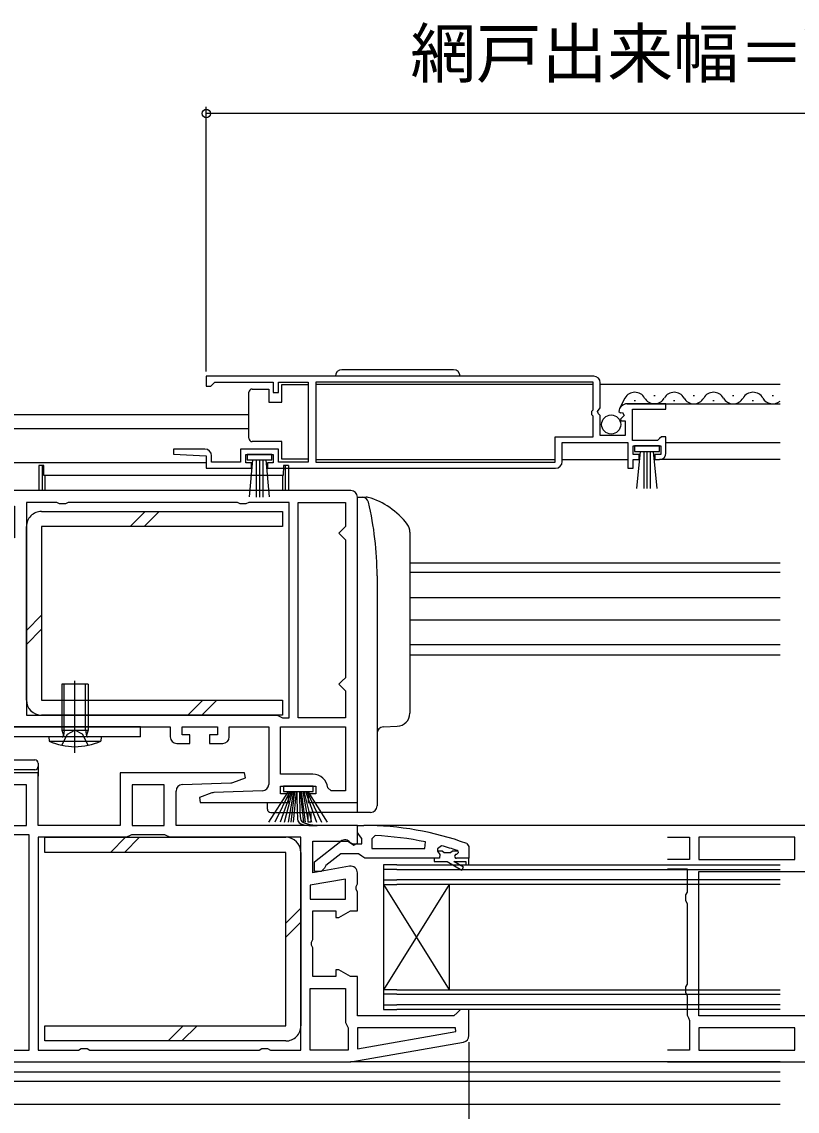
# Model space of a CAD drawing. Units: millimetres, scale not verified. Extents: x -525 to 525, y -783 to 779.
# Drawn here: x -21.6 to 96.5, y -538.3 to -372.4 of the extents above; entities that cross this region are included whole.
import ezdxf
from ezdxf.enums import TextEntityAlignment as Align

# ---------------------------------------------------------------- set-up
doc = ezdxf.new("R2010")
doc.units = ezdxf.units.MM
doc.header["$LTSCALE"] = 4
for name, color, linetype in [('0-2_YKK_11', 7, 'Continuous'), ('0-3_YKK_11E', 7, 'Continuous'), ('0-4_YKK_12', 2, 'Continuous'), ('0-5_YKK_13', 4, 'Continuous'), ('0-7_YKK_D', 6, 'Continuous')]:
    doc.layers.add(name, color=color, linetype=linetype)
doc.styles.add('ＭＳ ゴシック', font='')
doc.styles.get('ＭＳ ゴシック').set_extended_font_data('MS Gothic')

msp = doc.modelspace()

# ---------------------------------------------------------------- linework, layer by layer
at = {"layer": '0-2_YKK_11'}
for p, q in [((2.864, -488.566), (10.241, -488.309)), ((15.034, -489.534), (7.657, -489.791))]:
    msp.add_line(p, q, dxfattribs=at)
for points in [[(65.497, -426.4), (6.497, -426.4), (6.497, -427.9), (7.197, -427.9), (7.497, -427.6), (7.797, -427.3), (16.697, -427.3), (16.697, -428.9), (17.497, -428.9), (17.497, -427.3), (21.997, -427.3), (21.997, -439.5), (17.497, -439.5), (17.497, -437.5), (11.697, -437.5), (11.697, -439.5), (7.297, -439.5), (7.297, -438.5)], [(69.298, -431.782), (69.549, -431.993), (69.868, -431.908), (70.138, -432.376), (69.573, -432.941), (69.68, -433.2), (70.297, -433.2), (70.297, -435.4), (66.497, -435.4), (66.497, -432.4), (66.197, -432.1), (66.044, -431.771), (66.497, -431.231), (66.497, -427.4)], [(76.497, -438.1), (76.497, -435.6), (75.797, -435.6), (75.497, -435.9), (75.197, -436.2), (71.397, -436.2), (71.397, -431.4), (76.497, -431.4), (76.497, -430.6), (70.593, -430.6)], [(6.297, -437.5), (1.506, -437.5), (1.489, -438.283), (6.497, -438.5), (6.497, -440.4), (13.397, -440.4), (13.397, -439.6), (12.497, -439.6), (12.497, -438.3), (16.697, -438.3), (16.697, -439.6), (15.797, -439.6), (15.797, -440.4), (59.697, -440.4)], [(60.697, -439.4), (60.697, -436.5), (70.697, -436.5), (70.697, -440.4), (71.497, -440.4), (71.497, -439.1), (72.397, -439.1), (72.397, -438.3), (71.497, -438.3), (71.497, -437), (75.697, -437), (75.697, -438.3), (74.797, -438.3), (74.797, -439.1), (75.497, -439.1)], [(28.499, -443.8), (-29.501, -443.8), (-29.501, -446.495), (-28.986, -446.78), (-28.057, -446.2), (-22.701, -446.2), (-22.701, -451.007), (-28.327, -450.015)], [(7.35, -489.851), (5.446, -490.544), (5.58, -491.3), (18.999, -491.3), (18.999, -490), (17.799, -490), (17.799, -488.8), (23.199, -488.8), (23.199, -490), (21.999, -490), (21.999, -491.3), (29.499, -491.3), (29.499, -444.8)], [(-45.675, -476.772), (-28.501, -479.8), (0.999, -479.8), (0.999, -481.3)], [(1.999, -482.3), (3.999, -482.3), (3.999, -481), (2.799, -481), (2.799, -479.8), (8.199, -479.8), (8.199, -481), (6.999, -481), (6.999, -482.3), (8.999, -482.3)], [(9.999, -481.3), (9.999, -479.8), (15.999, -479.8), (15.999, -488.534)], [(17.799, -479.8), (27.699, -479.8), (27.699, -489.5), (25.499, -489.5), (25.002, -489.054)], [(22.715, -487), (17.799, -487), (17.799, -479.8)], [(10.548, -488.249), (12.452, -487.556), (12.318, -486.8), (-6.601, -486.8), (-6.601, -494.8), (-19.101, -494.8), (-19.101, -486.8), (-29.501, -486.8), (-29.501, -529.8)], [(28.325, -501.015), (22.699, -502.007), (22.699, -497.2), (28.055, -497.2), (28.984, -497.78), (29.499, -497.495), (29.499, -494.8), (1.899, -494.8), (1.899, -489.566)], [(28.397, -497.396), (28.797, -497.596), (30.198, -497.596), (30.198, -496.796), (29.848, -496.319), (29.498, -495.842), (29.498, -494.796), (30.498, -494.796)], [(41.198, -499.796), (30.652, -499.796), (30.175, -499.446), (29.698, -499.096), (26.998, -499.096), (24.695, -500.889), (24.498, -501.291), (23.998, -501.796), (22.998, -501.796), (22.998, -500.32), (26.98, -497.209)], [(32.221, -496.342), (31.698, -496.841), (31.698, -498.296)], [(31.698, -498.296), (39.769, -498.296), (39.872, -497.306)], [(46.168, -497.547), (46.498, -498.017), (46.498, -499.796), (44.598, -499.796)], [(42.33, -497.884), (41.698, -498.366), (41.698, -498.721), (42.073, -499.205), (41.998, -499.796), (41.198, -499.796)], [(44.598, -499.196), (44.898, -498.896), (44.898, -498.888), (44.828, -498.696), (43.992, -498.696), (43.694, -498.958), (42.702, -498.958), (42.404, -498.696), (41.698, -498.696), (41.698, -498.721), (42.073, -499.205), (41.998, -499.796), (41.198, -499.796), (41.198, -500.296), (43.198, -500.296), (45.423, -501.58), (45.673, -501.147), (44.198, -500.296), (45.998, -500.296), (45.998, -500.796), (46.498, -500.796), (46.498, -499.796), (44.598, -499.796)], [(44.598, -499.196), (44.898, -498.896), (44.898, -498.888), (44.828, -498.696), (44.693, -498.604)], [(46.499, -526.787), (46.499, -522.8), (45.199, -522.8), (44.699, -523.3), (44.199, -523.8), (29.499, -523.8), (29.499, -517.8), (28.431, -517.8), (26.699, -516.8), (26.199, -516.8), (26.199, -517.8), (22.699, -517.8), (22.699, -513.424), (22.511, -513.034), (22.511, -512.566), (22.699, -512.175), (22.699, -507.8), (26.199, -507.8), (26.199, -508.8), (26.699, -508.8), (28.431, -507.8), (29.499, -507.8), (29.499, -504.924), (29.311, -504.534), (29.311, -504.066), (29.499, -503.675), (29.499, -502)], [(-28.501, -530.8), (28.499, -530.8), (45.673, -527.772)]]:
    msp.add_lwpolyline(points, dxfattribs=at)
for points in [[(65.397, -427.3), (23.197, -427.3), (23.197, -439.5), (59.597, -439.5), (59.597, -435.6), (65.397, -435.6), (65.397, -432.5), (65.197, -432.3), (65.197, -431.7), (65.397, -431.5)], [(-20.901, -478), (17.299, -478), (17.699, -478.2), (18.099, -478.4), (19.099, -478.4), (19.099, -445.6), (12.965, -445.6), (12.532, -445.85), (11.666, -445.85), (11.233, -445.6), (-14.535, -445.6), (-14.968, -445.85), (-15.834, -445.85), (-16.267, -445.6), (-20.901, -445.6)], [(20.499, -478.4), (20.499, -445.6), (27.699, -445.6), (27.699, -449.3), (27.199, -449.8), (26.699, -450.3), (27.199, -450.8), (27.699, -451.3), (27.699, -472.3), (27.199, -472.8), (26.699, -473.3), (27.199, -473.8), (27.699, -474.3), (27.699, -478.4)], [(-20.901, -488.6), (-27.701, -488.6), (-27.701, -494.8), (-20.901, -494.8)], [(0.099, -494.8), (0.099, -488.6), (-4.801, -488.6), (-4.801, -494.8)], [(-20.501, -529), (-20.501, -496.2), (-27.701, -496.2), (-27.701, -529)], [(20.899, -529), (20.899, -496.6), (0.999, -496.6), (0.599, -496.4), (0.199, -496.2), (-4.901, -496.2), (-5.301, -496.4), (-5.701, -496.6), (-19.101, -496.6), (-19.101, -529), (-12.967, -529), (-12.534, -528.75), (-11.668, -528.75), (-11.235, -529), (14.533, -529), (14.966, -528.75), (15.832, -528.75), (16.265, -529)], [(27.699, -502.953), (22.299, -503.906), (22.299, -506), (27.699, -506)], [(22.299, -529), (22.299, -519.6), (27.699, -519.6), (27.699, -524.8), (27.899, -525.2), (28.099, -525.6), (28.099, -529)], [(29.499, -528.796), (44.516, -526.148), (44.468, -525.6), (29.499, -525.6)]]:
    msp.add_lwpolyline(points, close=True, dxfattribs=at)
for centre, radius, start, end in [((65.497, -427.4), 1, 0.00001, 89.99999), ((70.592, -431.9), 1.3, 89.99998, 174.7841), ((6.297, -438.5), 1, 0.00001, 89.99999), ((59.697, -439.4), 1, 270.00001, 359.99999), ((75.497, -438.1), 1, 270.00001, 359.99999), ((28.499, -444.8), 1, 0.00001, 89.99999), ((1.999, -481.3), 1, 180.00001, 269.99999), ((8.999, -481.3), 1, 270.00001, 359.99999), ((22.715, -489.3), 2.3, 6.15065, 89.99999), ((2.899, -489.566), 1, 91.99998, 180), ((10.206, -487.309), 1, 271.99996, 289.99994), ((14.999, -488.534), 1, 272.00001, 0.00003), ((7.692, -490.791), 1, 91.99996, 109.99994), ((30.498, -540.796), 46, 70.08295, 90), ((27.597, -497.996), 1, 36.8699, 128.08673), ((30.135, -543.709), 47.413, 78.14921, 87.47845), ((30.548, -540.796), 44.5, 71.46617, 74.64706), ((44.598, -499.496), 0.3, 89.99999, 270.00001), ((44.598, -499.496), 0.3, 89.99999, 270.00001), ((28.499, -502), 1, 360, 99.99998), ((45.499, -526.787), 1, 279.99998, 359.99996)]:
    msp.add_arc(centre, radius, start, end, dxfattribs=at)
at = {"layer": '0-3_YKK_11E'}
for p, q in [((105.5, -494.8), (76.75, -494.8)), ((76.75, -530.8), (105.5, -530.8))]:
    msp.add_line(p, q, dxfattribs=at)
for points in [[(76.75, -496.6), (80.1, -496.6), (80.1, -500), (76.75, -500)], [(76.75, -501.4), (79.7, -501.4), (79.7, -504.934), (79.45, -505.367), (79.45, -506.233), (79.7, -506.666), (79.7, -518.934), (79.45, -519.367), (79.45, -520.233), (79.7, -520.666), (79.7, -523.7), (79.9, -524.1), (80.1, -524.5), (80.1, -529), (76.75, -529)], [(97.8, -522.3), (97.8, -523.8), (81.5, -523.8), (81.5, -501.8), (97.8, -501.8), (97.8, -503.3)]]:
    msp.add_lwpolyline(points, dxfattribs=at)
for points in [[(96.1, -496.6), (81.5, -496.6), (81.5, -500), (96.1, -500)], [(96.1, -525.6), (81.5, -525.6), (81.5, -529), (96.1, -529)]]:
    msp.add_lwpolyline(points, close=True, dxfattribs=at)
at = {"layer": '0-4_YKK_12'}
for p, q in [((23.195, -427.6), (65.4, -427.6)), ((66.5, -427.6), (93.86, -427.6)), ((74.645, -429.34), (74.845, -429.34)), ((80.645, -429.34), (80.845, -429.34)), ((86.645, -429.34), (86.845, -429.34)), ((92.645, -429.34), (92.845, -429.34)), ((70.245, -429.72), (69.436, -431.311)), ((70.595, -430.6), (93.86, -430.6)), ((71.645, -430.1), (71.845, -430.1)), ((77.645, -430.1), (77.845, -430.1)), ((83.645, -430.1), (83.845, -430.1)), ((89.645, -430.1), (89.845, -430.1)), ((12.997, -432.301), (-93.666, -432.301)), ((12.997, -434.398), (-93.666, -434.398)), ((76.5, -436.5), (93.86, -436.5)), ((23.195, -439.1), (59.6, -439.1)), ((60.7, -439.1), (70.7, -439.1)), ((93.86, -439.1), (75.5, -439.1)), ((6.497, -439.6), (-93.666, -439.6)), ((37.499, -454.8), (93.86, -454.8)), ((93.86, -456.3), (37.499, -456.3)), ((37.499, -460.098), (93.86, -460.098)), ((37.499, -463.498), (93.86, -463.498)), ((93.86, -467.3), (37.499, -467.3)), ((37.499, -468.8), (93.86, -468.8)), ((93.86, -494.796), (30.498, -494.796)), ((35.497, -500.798), (93.86, -500.798)), ((35.497, -501.498), (33.497, -501.498)), ((35.497, -501.498), (93.86, -501.498)), ((33.497, -503.098), (35.497, -503.098)), ((33.497, -503.798), (33.497, -519.798)), ((43.497, -503.798), (33.497, -519.798)), ((33.497, -503.798), (43.497, -519.798)), ((93.86, -503.098), (35.497, -503.098)), ((93.86, -503.798), (35.497, -503.798)), ((43.497, -503.798), (43.497, -519.798)), ((35.497, -520.498), (33.497, -520.498)), ((35.497, -519.798), (93.86, -519.798)), ((35.497, -520.498), (93.86, -520.498)), ((33.497, -522.098), (35.497, -522.098)), ((93.86, -522.098), (35.497, -522.098)), ((93.86, -522.798), (35.497, -522.798)), ((-93.666, -532.3), (93.86, -532.3)), ((93.86, -530.8), (28.473, -530.8)), ((93.86, -533.8), (-93.666, -533.8)), ((93.86, -537.301), (-93.666, -537.301))]:
    msp.add_line(p, q, dxfattribs=at)
for points in [[(35.497, -500.798), (33.497, -500.798), (33.497, -503.798), (35.497, -503.798)], [(35.497, -519.798), (33.497, -519.798), (33.497, -522.798), (35.497, -522.798)]]:
    msp.add_lwpolyline(points, dxfattribs=at)
for centre, start, end in [((71.745, -430.558), 29.19937, 150.80063), ((77.745, -430.558), 29.19937, 150.80063), ((83.745, -430.558), 29.19937, 150.80063), ((89.745, -430.558), 29.19937, 150.80063), ((74.745, -428.882), 209.19064, 330.80936), ((80.745, -428.882), 209.19064, 330.80936), ((86.745, -428.882), 209.19064, 330.80936), ((92.745, -428.882), 209.19064, 310.47406)]:
    msp.add_arc(centre, 1.718, start, end, dxfattribs=at)
at = {"layer": '0-5_YKK_13'}
for p, q in [((44.15, -425.4), (27.15, -425.4)), ((13.497, -428.35), (15.997, -428.35)), ((15.997, -428.35), (15.997, -430.35)), ((15.997, -430.35), (17.997, -430.35)), ((12.997, -435.85), (12.997, -435.35)), ((17.997, -436.35), (13.497, -436.35)), ((72.064, -443.477), (72.6, -437.85)), ((73.1, -437.85), (73.1, -443.5)), ((73.6, -437.85), (73.6, -443.5)), ((74.1, -437.85), (74.1, -443.5)), ((75.136, -443.477), (74.6, -437.85)), ((13.064, -444.777), (13.6, -439.15)), ((14.1, -439.15), (14.1, -444.8)), ((14.6, -439.15), (14.6, -444.8)), ((15.1, -439.15), (15.1, -444.8)), ((16.136, -444.777), (15.6, -439.15)), ((-19, -439.998), (-19, -443.801)), ((-18.5, -439.998), (-19, -439.998)), ((-18.5, -439.998), (-18.5, -443.801)), ((-18.263, -439.998), (-18.5, -439.998)), ((-18.22, -441.498), (-18.263, -439.998)), ((18.263, -439.998), (18.22, -441.498)), ((18.5, -439.998), (18.263, -439.998)), ((18.5, -439.998), (18.5, -443.801)), ((19, -439.998), (18.5, -439.998)), ((19, -439.998), (19, -443.801)), ((-18.1, -441.498), (-18.22, -441.498)), ((-18.1, -441.498), (-18.1, -443.801)), ((18.1, -441.498), (-18.1, -441.498)), ((18.1, -441.498), (18.1, -443.801)), ((18.22, -441.498), (18.1, -441.498)), ((29.499, -445.8), (29.499, -444.8)), ((29.499, -444.8), (30.86, -444.8)), ((29.499, -491.8), (29.499, -445.8)), ((-5.093, -449.294), (-2.793, -446.994)), ((-2.971, -449.294), (-0.671, -446.994)), ((-20.901, -475.7), (-20.901, -449.294)), ((37.499, -450.138), (37.499, -477.694)), ((32.499, -456.8), (32.499, -491.8)), ((32.499, -456.8), (32.499, -467.1)), ((-20.901, -465.102), (-18.601, -462.802)), ((-20.901, -467.223), (-18.601, -464.923)), ((-15.122, -480.3), (-15.122, -473.3)), ((-13.501, -483.726), (-13.501, -472.787)), ((-11.88, -480.3), (-11.88, -473.3)), ((-11.501, -473.3), (-11.501, -480.3)), ((3.678, -478), (5.978, -475.7)), ((5.799, -478), (8.099, -475.7)), ((-3.501, -479.8), (-30.073, -479.8)), ((-15.501, -480.3), (-15.242, -481.033)), ((-15.501, -480.3), (-11.501, -480.3)), ((-15.122, -480.3), (-15.233, -481.127)), ((-12.356, -480.872), (-13.501, -480.263)), ((-11.501, -482.587), (-12.356, -480.872)), ((-11.88, -480.3), (-11.769, -481.127)), ((-11.501, -480.3), (-11.759, -481.033)), ((-3.501, -481.3), (-3.501, -479.8)), ((33.464, -479.766), (35.569, -479.693)), ((-3.501, -481.3), (-30.065, -481.3)), ((-9.501, -481.3), (-17.501, -481.3)), ((-17.501, -481.3), (-17.445, -481.943)), ((-17.445, -481.943), (-9.557, -481.943)), ((-9.501, -481.3), (-9.557, -481.943)), ((-31.501, -484.8), (-19.601, -484.8)), ((-19.101, -485.3), (-19.101, -485.8)), ((-19.101, -485.8), (-19.101, -487.3)), ((-19.601, -486.3), (-29.501, -486.3)), ((16.028, -494.3), (18.999, -489.6)), ((19.199, -489.6), (16.941, -494.3)), ((19.399, -489.6), (17.735, -494.3)), ((18.41, -494.3), (19.599, -489.6)), ((19.799, -489.6), (18.967, -494.3)), ((19.405, -494.3), (19.999, -489.6)), ((20.199, -489.6), (19.724, -494.3)), ((20.799, -489.6), (21.275, -494.3)), ((21.593, -494.3), (20.999, -489.6)), ((21.199, -489.6), (22.031, -494.3)), ((22.588, -494.3), (21.399, -489.6)), ((21.599, -489.6), (23.263, -494.3)), ((21.799, -489.6), (24.058, -494.3)), ((24.971, -494.3), (21.999, -489.6)), ((15.799, -492.3), (15.799, -491.3)), ((29.499, -492.8), (29.499, -491.8)), ((16.299, -492.8), (21.999, -492.8)), ((29.499, -492.8), (21.999, -492.8)), ((21.999, -494.3), (21.999, -492.8)), ((22.399, -492.8), (22.399, -494.3)), ((30.901, -492.8), (29.499, -492.8)), ((31.499, -492.8), (30.901, -492.8)), ((22.399, -494.3), (21.999, -494.3)), ((-5.801, -496.6), (-8.101, -498.9)), ((-3.68, -496.6), (-5.98, -498.9)), ((20.899, -498.9), (20.899, -525.306)), ((20.899, -507.377), (18.599, -509.677)), ((20.899, -509.498), (18.599, -511.798)), ((2.969, -525.306), (0.669, -527.606)), ((5.091, -525.306), (2.791, -527.606))]:
    msp.add_line(p, q, dxfattribs=at)
for points in [[(17.997, -430.35), (17.997, -427.65), (21.997, -427.65)], [(12.997, -435.35), (12.997, -429.35), (12.997, -428.85)], [(21.997, -439.05), (17.997, -439.05), (17.997, -436.35)], [(-18.601, -446.994), (18.099, -446.994), (18.099, -449.294), (-18.601, -449.294)], [(-18.601, -449.294), (-18.601, -475.7), (18.099, -475.7), (18.099, -478), (-18.601, -478)], [(-11.501, -473.3), (-15.501, -473.3), (-15.501, -480.3)], [(-15.501, -482.587), (-14.646, -480.872), (-13.501, -480.263)], [(20.299, -489.6), (20.302, -490.971), (20.312, -492.038), (20.331, -492.841), (20.361, -493.424), (20.403, -493.827), (20.459, -494.093), (20.621, -494.381), (20.879, -494.564), (21.342, -494.697), (21.689, -494.744), (22.135, -494.777), (22.695, -494.795), (23.385, -494.8)], [(20.699, -489.6), (20.703, -490.967), (20.715, -492.022), (20.738, -492.809), (20.774, -493.371), (20.825, -493.753), (20.894, -493.997), (21.089, -494.25), (21.394, -494.419), (21.902, -494.563), (22.267, -494.624), (22.725, -494.679), (23.288, -494.727), (23.972, -494.768)], [(18.599, -525.306), (18.599, -498.9), (-18.101, -498.9), (-18.101, -496.6), (18.599, -496.6)], [(18.599, -527.606), (-18.101, -527.606), (-18.101, -525.306), (18.599, -525.306)]]:
    msp.add_lwpolyline(points, dxfattribs=at)
for points in [[(71.7, -437.85), (75.5, -437.85), (75.5, -437), (71.7, -437)], [(12.7, -439.15), (16.5, -439.15), (16.5, -438.3), (12.7, -438.3)], [(18.249, -488.8), (18.249, -489.6), (22.749, -489.6), (22.749, -488.8)]]:
    msp.add_lwpolyline(points, close=True, dxfattribs=at)
msp.add_circle((68.148, -433.75), 1.45, dxfattribs=at)
for centre, radius, start, end in [((27.15, -426.4), 1, 90, 180), ((44.15, -426.4), 1, 360, 90), ((13.497, -428.85), 0.5, 90, 179.99999), ((13.497, -435.85), 0.5, 180.00005, 270), ((30.215, -445.8), 1, 13.31865, 90), ((30.86, -445.8), 1, 73.81686, 90), ((27.934, -455.884), 11.5, 37.21715, 73.81686), ((-16.251, -456.8), 48.75, 0, 13.31865), ((-18.601, -449.294), 2.3, 89.99985, 179.99999), ((35.499, -450.138), 2, 0, 37.21715), ((32.198, -456.5), 0.3, 0.35477, 0.51609), ((-18.601, -475.7), 2.3, 179.99999, 269.99999), ((35.499, -477.694), 2, 272, 0), ((33.499, -480.766), 1, 92, 180), ((-13.501, -473.3), 9.5, 245.47227, 294.52773), ((-15.431, -481.1), 0.2, 270, 19.42185), ((-11.571, -481.1), 0.2, 160.57815, 270), ((-19.601, -485.3), 0.5, 0, 90), ((-19.601, -485.8), 0.5, 270, 0), ((16.299, -492.3), 0.5, 180, 270), ((31.499, -491.8), 1, 270, 0), ((18.599, -498.9), 2.3, 359.99999, 89.99999), ((18.599, -525.306), 2.3, 269.99985, 359.99999)]:
    msp.add_arc(centre, radius, start, end, dxfattribs=at)
at = {"layer": '0-7_YKK_D'}
for p, q in [((6.5, -425.7), (6.5, -385.4)), ((217.497, -386.399), (6.5, -386.4)), ((46.499, -527.787), (46.499, -683.8))]:
    msp.add_line(p, q, dxfattribs=at)
msp.add_circle((6.5, -386.4), 0.637, dxfattribs=at)

# ---------------------------------------------------------------- texts
at = {"layer": '0-7_YKK_D', "style": 'ＭＳ ゴシック'}
msp.add_text('網戸出来幅＝W／2－39', height=7.331, dxfattribs=at).set_placement((37.567, -383.093), align=Align.BOTTOM_LEFT)

doc.saveas('drawing.dxf')
